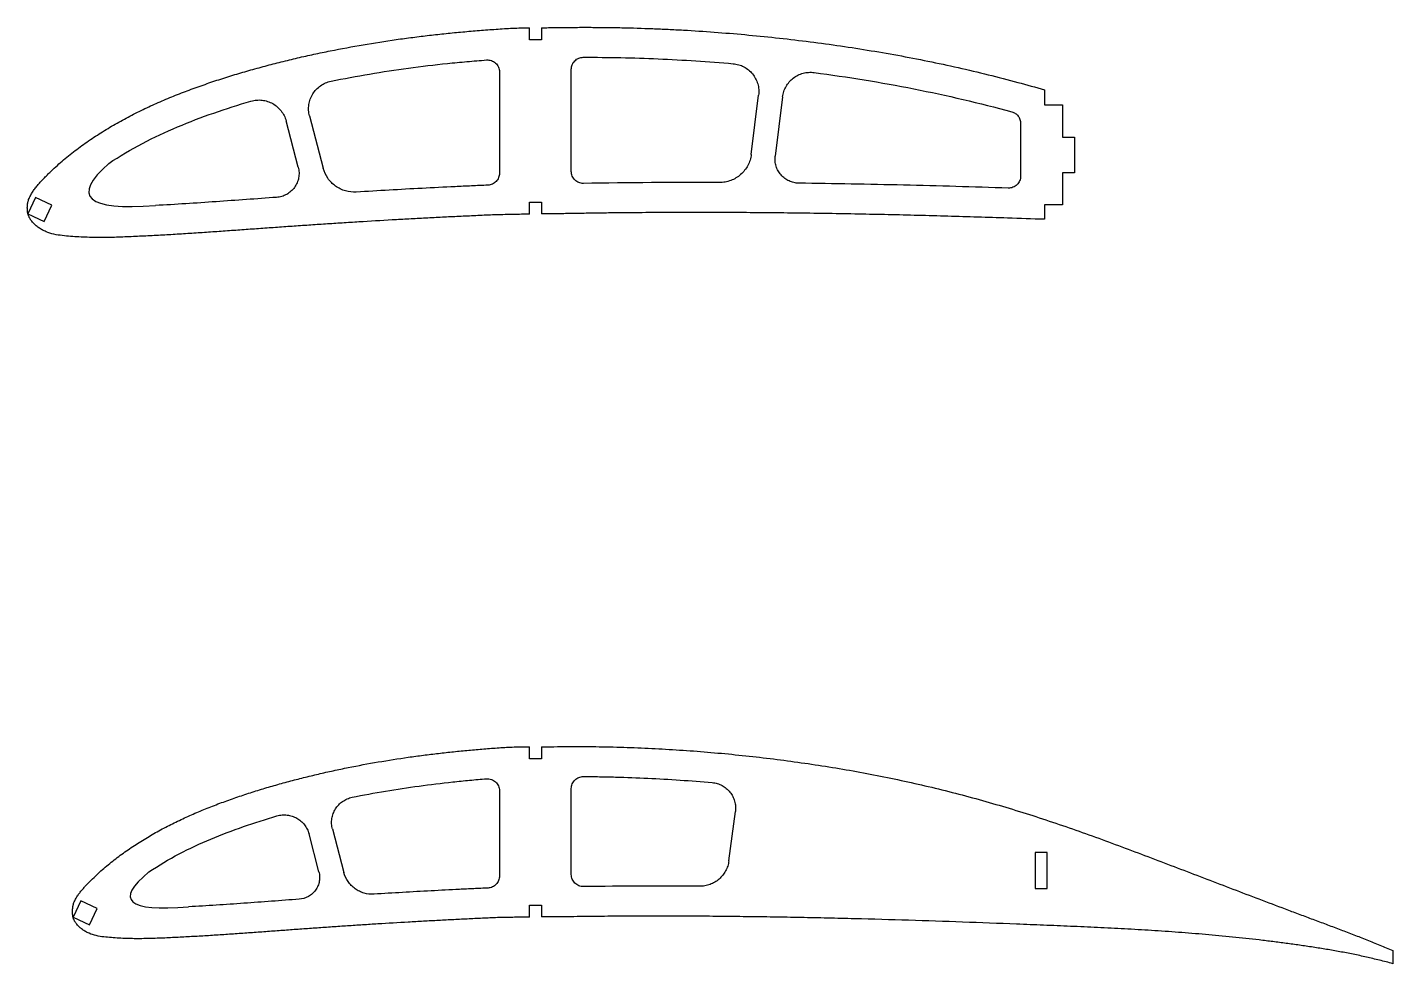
# Model space of a CAD drawing. Header units: millimetres. Extents: x -11497 to 404, y -3854 to 414.
# Drawn here: x -8276.5 to -8048.6, y -2270.1 to -2113.9 of the extents above; entities that cross this region are included whole.
import ezdxf

# ---------------------------------------------------------------- set-up
doc = ezdxf.new("R2010")
doc.units = ezdxf.units.MM

msp = doc.modelspace()

# ---------------------------------------------------------------- linework, layer by layer
for p, q in [((-8192.6703, -2115.9223), (-8192.6703, -2113.9394)), ((-8190.6703, -2113.9223), (-8190.6703, -2115.9223)), ((-8190.6703, -2115.9223), (-8192.6703, -2115.9223)), ((-8106.6697, -2124.281), (-8106.6697, -2126.781)), ((-8106.6697, -2126.781), (-8103.6697, -2126.781)), ((-8103.6697, -2126.781), (-8103.6697, -2132.1649)), ((-8103.6697, -2132.1649), (-8101.6697, -2132.1649)), ((-8101.6697, -2132.1649), (-8101.6697, -2138.1649)), ((-8101.6697, -2138.1649), (-8103.6697, -2138.1649)), ((-8103.6697, -2138.1649), (-8103.6697, -2143.5049)), ((-8192.6703, -2145.0411), (-8192.6703, -2143.0411)), ((-8192.6703, -2143.0411), (-8190.6703, -2143.0411)), ((-8190.6703, -2143.0411), (-8190.6703, -2145.0071)), ((-8103.6697, -2143.5049), (-8106.6697, -2143.5049)), ((-8106.6697, -2143.5049), (-8106.6697, -2145.8994)), ((-8192.6703, -2235.9215), (-8192.6703, -2233.9394)), ((-8190.6703, -2235.9215), (-8192.6703, -2235.9215)), ((-8190.6703, -2233.9215), (-8190.6703, -2235.9215)), ((-8108.2125, -2251.5467), (-8108.2125, -2257.5467)), ((-8106.2125, -2251.5467), (-8108.2125, -2251.5467)), ((-8106.2125, -2257.5467), (-8106.2125, -2251.5467)), ((-8108.2125, -2257.5467), (-8106.2125, -2257.5467)), ((-8192.6703, -2262.3529), (-8192.6703, -2260.3529)), ((-8192.6703, -2260.3529), (-8190.6703, -2260.3529)), ((-8190.6703, -2260.3529), (-8190.6703, -2262.3271))]:
    msp.add_line(p, q)
at = {"color": 7, "linetype": 'Continuous', "lineweight": 25}
for p, q in [((-8197.6703, -2121.2949), (-8197.6703, -2138.1989)), ((-8185.6703, -2137.8995), (-8185.6703, -2120.8563)), ((-8155.6268, -2135.0646), (-8154.403, -2125.1695)), ((-8150.4054, -2125.4712), (-8151.6288, -2135.3549)), ((-8229.3746, -2128.6414), (-8227.0765, -2137.3737)), ((-8231.2573, -2137.2038), (-8233.2909, -2129.4766)), ((-8110.6697, -2129.8742), (-8110.6697, -2138.6925)), ((-8262.8797, -2136.5588), (-8262.8795, -2136.559)), ((-8275.1127, -2142.2508), (-8276.3805, -2144.9697)), ((-8272.3938, -2143.5186), (-8275.1127, -2142.2508)), ((-8273.6616, -2146.2376), (-8272.3938, -2143.5186)), ((-8276.3805, -2144.9697), (-8273.6616, -2146.2376)), ((-8197.6703, -2241.2549), (-8197.6703, -2255.496)), ((-8185.6703, -2255.2561), (-8185.6703, -2240.8846)), ((-8159.3715, -2252.9594), (-8158.2829, -2244.7178)), ((-8227.8046, -2254.7736), (-8229.4597, -2248.4749)), ((-8225.5443, -2247.6361), (-8223.6388, -2254.888)), ((-8256.1851, -2254.7964), (-8256.1848, -2254.7967)), ((-8267.567, -2259.6513), (-8268.8349, -2262.3702)), ((-8264.8481, -2260.9192), (-8267.567, -2259.6513)), ((-8266.116, -2263.6381), (-8264.8481, -2260.9192)), ((-8249.5691, -2260.6285), (-8249.5707, -2260.6286)), ((-8268.8349, -2262.3702), (-8266.116, -2263.6381)), ((-8048.5569, -2267.9154), (-8048.5533, -2270.1208))]:
    msp.add_line(p, q, dxfattribs=at)
for points, knots in [([(-8192.6703, -2145.0411), (-8193.5622, -2145.0589), (-8194.9191, -2145.0797), (-8196.7409, -2145.1135), (-8198.1359, -2145.1479), (-8199.5305, -2145.1983), (-8200.9245, -2145.2641), (-8202.3187, -2145.3287), (-8204.1778, -2145.4108), (-8206.5014, -2145.5251), (-8209.2898, -2145.6665), (-8212.0781, -2145.8133), (-8215.7957, -2146.0197), (-8219.5132, -2146.2377), (-8223.2302, -2146.4697), (-8226.018, -2146.6486), (-8228.8056, -2146.8331), (-8231.593, -2147.0226), (-8234.3804, -2147.2168), (-8237.1676, -2147.415), (-8239.9548, -2147.6155), (-8242.7422, -2147.8163), (-8245.53, -2148.0141), (-8248.3185, -2148.2036), (-8251.108, -2148.3805), (-8253.4335, -2148.5129), (-8255.2944, -2148.6125), (-8256.6902, -2148.6843), (-8258.0862, -2148.7535), (-8259.4824, -2148.818), (-8260.879, -2148.8736), (-8262.2762, -2148.9173), (-8263.6738, -2148.9378), (-8265.0717, -2148.9378), (-8266.4692, -2148.9056), (-8267.866, -2148.8489), (-8269.2605, -2148.7502), (-8270.6527, -2148.6234), (-8272.0376, -2148.4246), (-8273.1581, -2148.0875), (-8273.9944, -2147.674), (-8274.4896, -2147.3665), (-8274.8606, -2147.0847), (-8275.2194, -2146.7877), (-8275.5485, -2146.457), (-8275.8041, -2146.1396), (-8275.9399, -2145.9509), (-8276.0349, -2145.8046), (-8276.1215, -2145.6533), (-8276.1985, -2145.4967), (-8276.2662, -2145.336), (-8276.3316, -2145.1749), (-8276.386, -2145.0103), (-8276.4187, -2144.8399), (-8276.4435, -2144.668), (-8276.4616, -2144.4948), (-8276.4735, -2144.3209), (-8276.4831, -2144.0883), (-8276.4886, -2143.7968), (-8276.4584, -2143.5066), (-8276.4344, -2143.2756), (-8276.4042, -2143.1037), (-8276.3631, -2142.9341), (-8276.3003, -2142.7101), (-8276.2044, -2142.435), (-8276.0604, -2142.1167), (-8275.8474, -2141.7021), (-8275.5369, -2141.2089), (-8275.1236, -2140.6449), (-8274.6794, -2140.1051), (-8274.2139, -2139.5836), (-8273.7318, -2139.0775), (-8273.2422, -2138.5786), (-8272.5813, -2137.9215), (-8271.7366, -2137.1192), (-8270.6942, -2136.1875), (-8269.6192, -2135.2937), (-8268.5191, -2134.431), (-8267.0212, -2133.3216), (-8265.0969, -2132.0073), (-8262.7246, -2130.5271), (-8260.2922, -2129.148), (-8257.8082, -2127.8643), (-8255.2765, -2126.678), (-8252.7058, -2125.5792), (-8250.1064, -2124.5512), (-8247.4807, -2123.5922), (-8244.8348, -2122.6913), (-8242.17, -2121.8481), (-8239.4896, -2121.0571), (-8236.7959, -2120.3131), (-8234.0906, -2119.6131), (-8231.3745, -2118.957), (-8228.6486, -2118.3441), (-8225.002, -2117.5837), (-8220.4237, -2116.7361), (-8215.8238, -2116.0203), (-8212.134, -2115.5211), (-8209.3621, -2115.1843), (-8206.5866, -2114.8812), (-8203.8081, -2114.61), (-8201.0263, -2114.3783), (-8198.2436, -2114.1614), (-8195.4581, -2113.9885), (-8193.5991, -2113.9394), (-8192.6703, -2113.9394)], [0.263563548, 0.263563548, 0.263563548, 0.263563548, 0.271476433, 0.275601804, 0.279727176, 0.283852547, 0.287977919, 0.29210329, 0.296228661, 0.304479404, 0.312730147, 0.32098089, 0.329231633, 0.345733119, 0.353983862, 0.362234605, 0.370485348, 0.378736091, 0.386986834, 0.395237577, 0.40348832, 0.411739063, 0.419989806, 0.428240549, 0.436491292, 0.444742035, 0.448867406, 0.452992778, 0.457118149, 0.461243521, 0.465368892, 0.469494264, 0.473619635, 0.477745007, 0.481870378, 0.48599575, 0.490121121, 0.494246493, 0.498371864, 0.502497236, 0.504559922, 0.506622607, 0.50765395, 0.508685293, 0.510747979, 0.511779322, 0.512294993, 0.512810664, 0.513326336, 0.513842007, 0.514357679, 0.51487335, 0.515389022, 0.515904693, 0.516420365, 0.516936036, 0.517451707, 0.517967379, 0.518998722, 0.520030065, 0.520545736, 0.521061407, 0.521577079, 0.52209275, 0.523124093, 0.524155436, 0.525186779, 0.527249465, 0.52931215, 0.531374836, 0.533437522, 0.535500208, 0.537562893, 0.539625579, 0.543750951, 0.547876322, 0.552001694, 0.556127065, 0.560252437, 0.56850318, 0.576753923, 0.585004665, 0.593255408, 0.601506151, 0.609756894, 0.618007637, 0.62625838, 0.634509123, 0.642759866, 0.651010609, 0.659261352, 0.667512095, 0.675762838, 0.684013581, 0.692264324, 0.70876581, 0.725267296, 0.733518039, 0.741768782, 0.750019525, 0.758270268, 0.766521011, 0.774771754, 0.783022497, 0.79127324, 0.79127324, 0.79127324, 0.79127324]), ([(-8190.6703, -2113.9223), (-8190.4792, -2113.9208), (-8189.4303, -2113.9119), (-8187.5238, -2113.8925), (-8184.9507, -2113.8553), (-8182.3772, -2113.855), (-8179.804, -2113.8702), (-8176.3732, -2113.9301), (-8172.9436, -2114.0316), (-8169.5157, -2114.182), (-8166.0891, -2114.36), (-8161.8093, -2114.6411), (-8156.6798, -2115.0645), (-8151.5585, -2115.5767), (-8146.4464, -2116.1741), (-8141.3453, -2116.8592), (-8136.257, -2117.6338), (-8129.4939, -2118.7981), (-8121.0859, -2120.5059), (-8112.9314, -2122.5234), (-8108.1459, -2123.8558), (-8106.6697, -2124.281)], [0.465170968, 0.465170968, 0.465170968, 0.465170968, 0.468652192, 0.484277192, 0.499902192, 0.515527192, 0.531152192, 0.546777192, 0.578027192, 0.593652192, 0.609277192, 0.640527192, 0.671777192, 0.703027192, 0.734277192, 0.765527192, 0.796777192, 0.828027192, 0.890527192, 0.953027192, 0.981010239, 0.981010239, 0.981010239, 0.981010239]), ([(-8225.7843, -2122.8568), (-8221.4972, -2121.9747), (-8217.1885, -2121.2522), (-8210.6978, -2120.3738), (-8208.5294, -2120.1169), (-8205.2707, -2119.776), (-8204.1835, -2119.6697), (-8202.0066, -2119.4757), (-8200.9171, -2119.3868), (-8199.8271, -2119.3011)], [0, 0, 0, 0, 0.5, 0.5, 0.75, 0.75, 0.875, 0.875, 1, 1, 1, 1]), ([(-8199.8271, -2119.3011), (-8199.6888, -2119.2902), (-8199.5518, -2119.2937), (-8199.2804, -2119.3285), (-8199.1444, -2119.3604), (-8198.8849, -2119.4505), (-8198.761, -2119.5083), (-8198.5249, -2119.6496), (-8198.4134, -2119.7332), (-8198.1121, -2120.0117), (-8197.9484, -2120.2413), (-8197.7835, -2120.6176), (-8197.7409, -2120.7507), (-8197.6846, -2121.0197), (-8197.6703, -2121.1562), (-8197.6703, -2121.2949)], [0, 0, 0, 0, 0.125, 0.125, 0.25, 0.25, 0.375, 0.375, 0.5, 0.5, 0.75, 0.75, 0.875, 0.875, 1, 1, 1, 1]), ([(-8185.6703, -2120.8563), (-8185.6703, -2120.7243), (-8185.6574, -2120.5946), (-8185.6067, -2120.3393), (-8185.5684, -2120.2124), (-8185.4682, -2119.9705), (-8185.407, -2119.8557), (-8185.2622, -2119.6385), (-8185.1779, -2119.5356), (-8184.9018, -2119.259), (-8184.6792, -2119.1099), (-8184.1988, -2118.9099), (-8183.9366, -2118.8566), (-8183.6727, -2118.8563)], [0, 0, 0, 0, 0.125, 0.125, 0.25, 0.25, 0.375, 0.375, 0.5, 0.5, 0.75, 0.75, 1, 1, 1, 1]), ([(-8183.6727, -2118.8563), (-8181.5844, -2118.8538), (-8179.4968, -2118.8715), (-8175.3238, -2118.9603), (-8173.2381, -2119.0259), (-8166.9838, -2119.2961), (-8162.8177, -2119.5658), (-8158.6551, -2119.9239)], [0, 0, 0, 0, 0.25, 0.25, 0.5, 0.5, 1, 1, 1, 1]), ([(-8158.655, -2119.9239), (-8158.3393, -2119.9511), (-8158.0316, -2120.0095), (-8157.4319, -2120.1861), (-8157.1367, -2120.3063), (-8156.5817, -2120.6006), (-8156.3217, -2120.7739), (-8155.8367, -2121.1725), (-8155.6118, -2121.3989), (-8155.2178, -2121.8845), (-8155.0457, -2122.1458), (-8154.7528, -2122.707), (-8154.6365, -2122.9988), (-8154.4637, -2123.5995), (-8154.4068, -2123.9123), (-8154.3573, -2124.5406), (-8154.3641, -2124.8549), (-8154.403, -2125.1695)], [0, 0, 0, 0, 0.125, 0.125, 0.25, 0.25, 0.375, 0.375, 0.5, 0.5, 0.625, 0.625, 0.75, 0.75, 0.875, 0.875, 1, 1, 1, 1]), ([(-8150.4054, -2125.4711), (-8150.3671, -2125.1621), (-8150.299, -2124.8621), (-8150.1056, -2124.2793), (-8149.9784, -2123.9936), (-8149.6724, -2123.457), (-8149.4948, -2123.2067), (-8149.0908, -2122.7415), (-8148.8627, -2122.5262), (-8148.3763, -2122.1503), (-8148.116, -2121.987), (-8147.5606, -2121.7111), (-8147.2702, -2121.6014), (-8146.6776, -2121.4413), (-8146.3712, -2121.3899), (-8145.7519, -2121.3488), (-8145.4428, -2121.3588), (-8145.1342, -2121.3996)], [0, 0, 0, 0, 0.125, 0.125, 0.25, 0.25, 0.375, 0.375, 0.5, 0.5, 0.625, 0.625, 0.75, 0.75, 0.875, 0.875, 1, 1, 1, 1]), ([(-8145.1341, -2121.3996), (-8139.5395, -2122.14), (-8133.989, -2123.0392), (-8122.9916, -2125.2121), (-8117.5452, -2126.4869), (-8112.1491, -2127.9435)], [0, 0, 0, 0, 0.5, 0.5, 1, 1, 1, 1]), ([(-8229.3746, -2128.6413), (-8229.4561, -2128.3315), (-8229.5048, -2128.0188), (-8229.5391, -2127.3878), (-8229.5239, -2127.0658), (-8229.4295, -2126.4381), (-8229.3512, -2126.1321), (-8229.1324, -2125.5361), (-8228.9911, -2125.2465), (-8228.658, -2124.7095), (-8228.4648, -2124.4583), (-8228.0245, -2123.9934), (-8227.7846, -2123.7871), (-8227.2664, -2123.4251), (-8226.9851, -2123.2682), (-8226.4009, -2123.0169), (-8226.0981, -2122.9214), (-8225.7843, -2122.8568)], [0, 0, 0, 0, 0.125, 0.125, 0.25, 0.25, 0.375, 0.375, 0.5, 0.5, 0.625, 0.625, 0.75, 0.75, 0.875, 0.875, 1, 1, 1, 1]), ([(-8262.8795, -2136.559), (-8261.0575, -2135.3415), (-8259.1865, -2134.2347), (-8255.3594, -2132.214), (-8253.4011, -2131.3047), (-8249.4191, -2129.6337), (-8247.3974, -2128.8677), (-8243.3067, -2127.4428), (-8241.2372, -2126.7848), (-8239.1477, -2126.1719)], [0, 0, 0, 0, 0.25, 0.25, 0.5, 0.5, 0.75, 0.75, 1, 1, 1, 1]), ([(-8239.1479, -2126.1719), (-8238.8454, -2126.0832), (-8238.5392, -2126.0261), (-8237.9198, -2125.9727), (-8237.6029, -2125.977), (-8236.9819, -2126.0481), (-8236.6782, -2126.114), (-8236.0844, -2126.3061), (-8235.7937, -2126.4337), (-8235.2517, -2126.7391), (-8234.997, -2126.9178), (-8234.5211, -2127.329), (-8234.306, -2127.5567), (-8233.9257, -2128.0483), (-8233.7583, -2128.3159), (-8233.4808, -2128.8787), (-8233.3712, -2129.1717), (-8233.2909, -2129.4765)], [0, 0, 0, 0, 0.125, 0.125, 0.25, 0.25, 0.375, 0.375, 0.5, 0.5, 0.625, 0.625, 0.75, 0.75, 0.875, 0.875, 1, 1, 1, 1]), ([(-8112.1491, -2127.9435), (-8111.9368, -2128.0008), (-8111.7395, -2128.0906), (-8111.3748, -2128.3347), (-8111.2161, -2128.4835), (-8110.9494, -2128.8312), (-8110.8465, -2129.0237), (-8110.7057, -2129.4379), (-8110.6697, -2129.6543), (-8110.6697, -2129.8742)], [0, 0, 0, 0, 0.25, 0.25, 0.5, 0.5, 0.75, 0.75, 1, 1, 1, 1]), ([(-8155.6268, -2135.0647), (-8155.6669, -2135.3889), (-8155.7358, -2135.7045), (-8155.9288, -2136.3191), (-8156.054, -2136.62), (-8156.3579, -2137.1955), (-8156.5339, -2137.4658), (-8156.9326, -2137.9723), (-8157.1579, -2138.2106), (-8157.6446, -2138.6394), (-8157.9046, -2138.8296), (-8158.4577, -2139.1622), (-8158.7539, -2139.3055), (-8159.3594, -2139.5331), (-8159.6698, -2139.6188), (-8160.3061, -2139.734), (-8160.6333, -2139.7631), (-8160.96, -2139.762)], [0, 0, 0, 0, 0.125, 0.125, 0.25, 0.25, 0.375, 0.375, 0.5, 0.5, 0.625, 0.625, 0.75, 0.75, 0.875, 0.875, 1, 1, 1, 1]), ([(-8147.6868, -2139.8694), (-8147.9713, -2139.8658), (-8148.2502, -2139.8324), (-8148.7976, -2139.7086), (-8149.069, -2139.6164), (-8149.5799, -2139.3802), (-8149.8208, -2139.2366), (-8150.2732, -2138.898), (-8150.482, -2138.7041), (-8150.851, -2138.2818), (-8151.0148, -2138.0492), (-8151.2897, -2137.555), (-8151.3995, -2137.2969), (-8151.5647, -2136.7592), (-8151.6195, -2136.4777), (-8151.6684, -2135.9182), (-8151.6637, -2135.6372), (-8151.6288, -2135.3549)], [0, 0, 0, 0, 0.125, 0.125, 0.25, 0.25, 0.375, 0.375, 0.5, 0.5, 0.625, 0.625, 0.75, 0.75, 0.875, 0.875, 1, 1, 1, 1]), ([(-8231.2573, -2137.2038), (-8231.1816, -2137.4913), (-8231.1389, -2137.7817), (-8231.1168, -2138.3682), (-8231.1385, -2138.6673), (-8231.2452, -2139.2449), (-8231.3294, -2139.5259), (-8231.5615, -2140.0717), (-8231.7063, -2140.3288), (-8232.0478, -2140.8056), (-8232.248, -2141.0287), (-8232.6865, -2141.4205), (-8232.925, -2141.591), (-8233.4413, -2141.8799), (-8233.7146, -2141.9953), (-8234.2762, -2142.1633), (-8234.569, -2142.2172), (-8234.8655, -2142.2381)], [0, 0, 0, 0, 0.125, 0.125, 0.25, 0.25, 0.375, 0.375, 0.5, 0.5, 0.625, 0.625, 0.75, 0.75, 0.875, 0.875, 1, 1, 1, 1]), ([(-8221.5666, -2141.3554), (-8222.1852, -2141.3936), (-8222.7939, -2141.3262), (-8223.686, -2141.0677), (-8223.9718, -2140.9571), (-8224.521, -2140.6892), (-8224.7854, -2140.531), (-8225.2867, -2140.1686), (-8225.5183, -2139.9682), (-8225.945, -2139.5307), (-8226.1411, -2139.292), (-8226.6648, -2138.5276), (-8226.9187, -2137.9732), (-8227.0765, -2137.3738)], [0, 0, 0, 0, 0.25, 0.25, 0.375, 0.375, 0.5, 0.5, 0.625, 0.625, 0.75, 0.75, 1, 1, 1, 1]), ([(-8183.6381, -2139.8997), (-8183.7715, -2139.9018), (-8183.9028, -2139.8907), (-8184.1617, -2139.8431), (-8184.2905, -2139.8059), (-8184.5362, -2139.7076), (-8184.6529, -2139.6469), (-8184.8741, -2139.5025), (-8184.9788, -2139.4182), (-8185.2604, -2139.1411), (-8185.4125, -2138.9166), (-8185.6162, -2138.4315), (-8185.6703, -2138.1663), (-8185.6703, -2137.8995)], [0, 0, 0, 0, 0.125, 0.125, 0.25, 0.25, 0.375, 0.375, 0.5, 0.5, 0.75, 0.75, 1, 1, 1, 1]), ([(-8199.5893, -2140.1978), (-8200.5056, -2140.2349), (-8201.4215, -2140.2809), (-8203.2536, -2140.3644), (-8204.1697, -2140.4048), (-8206.9175, -2140.537), (-8208.7491, -2140.6305), (-8214.2434, -2140.9187), (-8217.9054, -2141.1289), (-8221.5665, -2141.3554)], [0, 0, 0, 0, 0.125, 0.125, 0.25, 0.25, 0.5, 0.5, 1, 1, 1, 1]), ([(-8197.6703, -2138.1989), (-8197.6703, -2138.3276), (-8197.6826, -2138.4541), (-8197.7308, -2138.7033), (-8197.7672, -2138.827), (-8197.8625, -2139.0642), (-8197.9209, -2139.1768), (-8198.0588, -2139.3904), (-8198.1391, -2139.4922), (-8198.3153, -2139.6758), (-8198.4114, -2139.7586), (-8198.6198, -2139.906), (-8198.732, -2139.9702), (-8199.0791, -2140.1268), (-8199.3322, -2140.1874), (-8199.5893, -2140.1978)], [0, 0, 0, 0, 0.125, 0.125, 0.25, 0.25, 0.375, 0.375, 0.5, 0.5, 0.625, 0.625, 0.75, 0.75, 1, 1, 1, 1]), ([(-8112.7352, -2140.6903), (-8118.5585, -2140.4994), (-8124.3826, -2140.3291), (-8136.0331, -2140.052), (-8141.8593, -2139.9432), (-8147.6868, -2139.8694)], [0, 0, 0, 0, 0.5, 0.5, 1, 1, 1, 1]), ([(-8110.6697, -2138.6925), (-8110.6697, -2138.8273), (-8110.6832, -2138.9598), (-8110.736, -2139.2203), (-8110.7761, -2139.3498), (-8110.8805, -2139.5958), (-8110.9443, -2139.7124), (-8111.0952, -2139.9326), (-8111.1829, -2140.0362), (-8111.4696, -2140.3137), (-8111.7004, -2140.4612), (-8112.0724, -2140.6048), (-8112.2027, -2140.6408), (-8112.467, -2140.6856), (-8112.6005, -2140.6947), (-8112.7352, -2140.6903)], [0, 0, 0, 0, 0.125, 0.125, 0.25, 0.25, 0.375, 0.375, 0.5, 0.5, 0.75, 0.75, 0.875, 0.875, 1, 1, 1, 1]), ([(-8234.8656, -2142.2381), (-8238.2372, -2142.4757), (-8241.608, -2142.7238), (-8246.6655, -2143.0794), (-8248.3515, -2143.1943), (-8251.7248, -2143.4073), (-8253.4121, -2143.5038), (-8255.0998, -2143.5935)], [0, 0, 0, 0, 0.5, 0.5, 0.75, 0.75, 1, 1, 1, 1]), ([(-8106.6697, -2145.8994), (-8108.7337, -2145.8275), (-8114.1147, -2145.6447), (-8122.8134, -2145.3762), (-8131.1083, -2145.1657), (-8137.7455, -2145.0281), (-8142.7241, -2144.9402), (-8147.7034, -2144.8675), (-8152.6835, -2144.8138), (-8157.6645, -2144.7751), (-8162.6463, -2144.7555), (-8167.629, -2144.7544), (-8172.6125, -2144.7762), (-8176.7663, -2144.8107), (-8180.0897, -2144.849), (-8182.5825, -2144.884), (-8184.66, -2144.918), (-8186.3221, -2144.9486), (-8187.9843, -2144.9716), (-8189.4336, -2144.9899), (-8190.4676, -2145.0042), (-8190.6703, -2145.0071)], [0.008893259, 0.008893259, 0.008893259, 0.008893259, 0.027249465, 0.056746493, 0.086243521, 0.100992035, 0.115740549, 0.130489063, 0.145237577, 0.159986091, 0.174734605, 0.189483119, 0.204231633, 0.218980147, 0.226354404, 0.233728661, 0.241102919, 0.244790047, 0.248477176, 0.255851433, 0.25764953, 0.25764953, 0.25764953, 0.25764953]), ([(-8192.6703, -2262.3529), (-8193.4913, -2262.3677), (-8194.7351, -2262.3786), (-8196.4019, -2262.3991), (-8197.6703, -2262.4245), (-8198.9384, -2262.469), (-8200.2059, -2262.532), (-8201.4737, -2262.5928), (-8203.1646, -2262.6684), (-8205.278, -2262.7757), (-8207.8147, -2262.9076), (-8210.3519, -2263.0439), (-8213.735, -2263.2362), (-8217.1189, -2263.4389), (-8220.5031, -2263.6546), (-8223.0416, -2263.8207), (-8225.5802, -2263.9922), (-8228.119, -2264.1679), (-8230.658, -2264.3482), (-8233.1972, -2264.5325), (-8235.7367, -2264.7184), (-8238.2766, -2264.9047), (-8240.817, -2265.0884), (-8243.3584, -2265.2647), (-8245.9008, -2265.4293), (-8248.0206, -2265.5525), (-8249.7169, -2265.6454), (-8250.9893, -2265.7127), (-8252.2619, -2265.7776), (-8253.5348, -2265.8378), (-8254.8081, -2265.8899), (-8256.0819, -2265.9315), (-8257.3562, -2265.9503), (-8258.6308, -2265.9513), (-8259.905, -2265.9217), (-8261.1788, -2265.8709), (-8262.4502, -2265.7797), (-8263.7198, -2265.6651), (-8264.9818, -2265.4767), (-8266.0004, -2265.1568), (-8266.7567, -2264.7668), (-8267.2048, -2264.4807), (-8267.5384, -2264.2172), (-8267.8615, -2263.9414), (-8268.1555, -2263.6335), (-8268.3819, -2263.3385), (-8268.5006, -2263.1626), (-8268.5831, -2263.0264), (-8268.6578, -2262.8858), (-8268.724, -2262.741), (-8268.7815, -2262.5925), (-8268.8342, -2262.4426), (-8268.8748, -2262.2891), (-8268.8954, -2262.1316), (-8268.9102, -2261.9735), (-8268.9205, -2261.8148), (-8268.9262, -2261.6558), (-8268.9308, -2261.4435), (-8268.9368, -2261.1777), (-8268.9111, -2260.913), (-8268.8969, -2260.7014), (-8268.8738, -2260.5437), (-8268.8398, -2260.3881), (-8268.7876, -2260.1824), (-8268.7057, -2259.9294), (-8268.5785, -2259.6372), (-8268.3901, -2259.2561), (-8268.1113, -2258.8034), (-8267.7386, -2258.286), (-8267.3367, -2257.7912), (-8266.9144, -2257.3135), (-8266.4759, -2256.851), (-8266.0309, -2256.3946), (-8265.4294, -2255.7943), (-8264.6608, -2255.0608), (-8263.7124, -2254.2087), (-8262.7336, -2253.3919), (-8261.7321, -2252.6031), (-8260.3682, -2251.5888), (-8258.6151, -2250.388), (-8256.4543, -2249.0344), (-8254.2377, -2247.7749), (-8251.9746, -2246.6014), (-8249.6674, -2245.5179), (-8247.3246, -2244.5141), (-8244.9562, -2243.5741), (-8242.5632, -2242.6988), (-8240.1525, -2241.8751), (-8237.7244, -2241.1051), (-8235.2824, -2240.3823), (-8232.8284, -2239.7026), (-8230.364, -2239.0631), (-8227.8902, -2238.4635), (-8225.4075, -2237.9036), (-8222.0868, -2237.2088), (-8217.9182, -2236.4347), (-8213.7312, -2235.7804), (-8210.3734, -2235.3241), (-8207.8512, -2235.0166), (-8205.3262, -2234.7389), (-8202.7988, -2234.4916), (-8200.2691, -2234.2781), (-8197.739, -2234.0788), (-8195.2057, -2233.9353), (-8193.5147, -2233.9188), (-8192.6703, -2233.9394)], [0.472189477, 0.472189477, 0.472189477, 0.472189477, 0.480203193, 0.484328564, 0.488453936, 0.492579307, 0.496704679, 0.50083005, 0.504955422, 0.513206165, 0.521456908, 0.529707651, 0.537958394, 0.55445988, 0.562710623, 0.570961366, 0.579212108, 0.587462851, 0.595713594, 0.603964337, 0.61221508, 0.620465823, 0.628716566, 0.636967309, 0.645218052, 0.653468795, 0.657594167, 0.661719538, 0.66584491, 0.669970281, 0.674095653, 0.678221024, 0.682346396, 0.686471767, 0.690597139, 0.69472251, 0.698847882, 0.702973253, 0.707098625, 0.711223996, 0.713286682, 0.715349368, 0.71638071, 0.717412053, 0.719474739, 0.720506082, 0.721021753, 0.721537425, 0.722053096, 0.722568768, 0.723084439, 0.72360011, 0.724115782, 0.724631453, 0.725147125, 0.725662796, 0.726178468, 0.726694139, 0.727725482, 0.728756825, 0.729272496, 0.729788168, 0.730303839, 0.730819511, 0.731850853, 0.732882196, 0.733913539, 0.735976225, 0.738038911, 0.740101596, 0.742164282, 0.744226968, 0.746289654, 0.748352339, 0.752477711, 0.756603082, 0.760728454, 0.764853825, 0.768979197, 0.77722994, 0.785480683, 0.793731426, 0.801982169, 0.810232912, 0.818483655, 0.826734398, 0.834985141, 0.843235884, 0.851486627, 0.859737369, 0.867988112, 0.876238855, 0.884489598, 0.892740341, 0.900991084, 0.91749257, 0.933994056, 0.942244799, 0.950495542, 0.958746285, 0.966997028, 0.975247771, 0.983498514, 0.991749257, 1, 1, 1, 1]), ([(-8190.6703, -2233.9215), (-8190.559, -2233.9208), (-8189.6698, -2233.9151), (-8188.0026, -2233.9043), (-8185.6688, -2233.876), (-8183.3347, -2233.8845), (-8181.0009, -2233.9048), (-8177.8896, -2233.9703), (-8174.7793, -2234.0715), (-8171.6708, -2234.2185), (-8168.5635, -2234.3897), (-8164.6827, -2234.6571), (-8160.0317, -2235.0557), (-8155.3883, -2235.5348), (-8150.7536, -2236.0916), (-8146.129, -2236.7272), (-8141.5163, -2237.4437), (-8135.3857, -2238.519), (-8127.7647, -2240.0912), (-8118.7071, -2242.3614), (-8111.241, -2244.5538), (-8105.3238, -2246.4839), (-8099.4408, -2248.5162), (-8093.6013, -2250.6702), (-8087.7812, -2252.8753), (-8083.4209, -2254.5417), (-8079.0607, -2256.2083), (-8074.6998, -2257.8729), (-8070.3368, -2259.5323), (-8066.6977, -2260.9065), (-8063.7843, -2262.0001), (-8061.5981, -2262.8172), (-8059.4112, -2263.6326), (-8057.2264, -2264.4533), (-8055.0467, -2265.2877), (-8052.8733, -2266.1386), (-8050.7086, -2267.0112), (-8049.272, -2267.609), (-8048.5569, -2267.9154)], [0.013389741, 0.013389741, 0.013389741, 0.013389741, 0.015625, 0.03125, 0.046875, 0.0625, 0.078125, 0.09375, 0.125, 0.140625, 0.15625, 0.1875, 0.21875, 0.25, 0.28125, 0.3125, 0.34375, 0.375, 0.4375, 0.5, 0.5625, 0.59375, 0.625, 0.6875, 0.71875, 0.75, 0.78125, 0.8125, 0.84375, 0.875, 0.890625, 0.90625, 0.921875, 0.9375, 0.953125, 0.96875, 0.984375, 1, 1, 1, 1]), ([(-8222.2582, -2242.3571), (-8218.5529, -2241.6031), (-8214.8299, -2240.9798), (-8209.2225, -2240.2138), (-8207.3493, -2239.9883), (-8204.5346, -2239.6867), (-8203.5955, -2239.5924), (-8201.7154, -2239.4179), (-8200.7743, -2239.3382), (-8199.8328, -2239.2615)], [0, 0, 0, 0, 0.5, 0.5, 0.75, 0.75, 0.875, 0.875, 1, 1, 1, 1]), ([(-8199.8328, -2239.2615), (-8199.6943, -2239.2502), (-8199.5571, -2239.2534), (-8199.2851, -2239.2875), (-8199.1488, -2239.3192), (-8198.8886, -2239.4088), (-8198.7644, -2239.4665), (-8198.5276, -2239.6077), (-8198.4158, -2239.6912), (-8198.1136, -2239.9697), (-8197.9494, -2240.1996), (-8197.7839, -2240.5765), (-8197.7411, -2240.7099), (-8197.6846, -2240.9791), (-8197.6703, -2241.1159), (-8197.6703, -2241.2549)], [0, 0, 0, 0, 0.125, 0.125, 0.25, 0.25, 0.375, 0.375, 0.5, 0.5, 0.75, 0.75, 0.875, 0.875, 1, 1, 1, 1]), ([(-8185.6703, -2240.8846), (-8185.6703, -2240.7521), (-8185.6573, -2240.6218), (-8185.6062, -2240.3655), (-8185.5675, -2240.2381), (-8185.4666, -2239.9953), (-8185.4048, -2239.8802), (-8185.2588, -2239.6624), (-8185.1739, -2239.5594), (-8184.8957, -2239.2825), (-8184.6715, -2239.1336), (-8184.1881, -2238.9352), (-8183.9244, -2238.8832), (-8183.6594, -2238.8846)], [0, 0, 0, 0, 0.125, 0.125, 0.25, 0.25, 0.375, 0.375, 0.5, 0.5, 0.75, 0.75, 1, 1, 1, 1]), ([(-8183.6594, -2238.8846), (-8182.7616, -2238.8895), (-8181.8639, -2238.8968), (-8180.0691, -2238.9246), (-8179.172, -2238.9447), (-8176.481, -2239.0164), (-8174.6877, -2239.0815), (-8169.3105, -2239.338), (-8165.7286, -2239.5811), (-8162.1499, -2239.8967)], [0, 0, 0, 0, 0.125, 0.125, 0.25, 0.25, 0.5, 0.5, 1, 1, 1, 1]), ([(-8162.1495, -2239.8967), (-8161.8603, -2239.9222), (-8161.5787, -2239.9764), (-8161.0298, -2240.1397), (-8160.7597, -2240.2507), (-8160.2523, -2240.5222), (-8160.0148, -2240.6818), (-8159.572, -2241.0489), (-8159.3671, -2241.2573), (-8159.0085, -2241.7039), (-8158.8521, -2241.9442), (-8158.5868, -2242.4602), (-8158.4821, -2242.7278), (-8158.3275, -2243.2792), (-8158.2774, -2243.5663), (-8158.2364, -2244.1418), (-8158.2449, -2244.4296), (-8158.2829, -2244.7175)], [0, 0, 0, 0, 0.125, 0.125, 0.25, 0.25, 0.375, 0.375, 0.5, 0.5, 0.625, 0.625, 0.75, 0.75, 0.875, 0.875, 1, 1, 1, 1]), ([(-8225.5444, -2247.6358), (-8225.6188, -2247.3527), (-8225.6631, -2247.067), (-8225.6941, -2246.4905), (-8225.68, -2246.1964), (-8225.5933, -2245.6231), (-8225.5215, -2245.3436), (-8225.321, -2244.7993), (-8225.1916, -2244.5349), (-8224.8866, -2244.0448), (-8224.7097, -2243.8155), (-8224.3069, -2243.3915), (-8224.0874, -2243.2035), (-8223.6135, -2242.8736), (-8223.3561, -2242.7307), (-8222.8221, -2242.5022), (-8222.5453, -2242.4156), (-8222.2586, -2242.3572)], [0, 0, 0, 0, 0.125, 0.125, 0.25, 0.25, 0.375, 0.375, 0.5, 0.5, 0.625, 0.625, 0.75, 0.75, 0.875, 0.875, 1, 1, 1, 1]), ([(-8256.1848, -2254.7967), (-8254.5426, -2253.7042), (-8252.8566, -2252.7107), (-8249.4081, -2250.8959), (-8247.6433, -2250.0799), (-8244.0565, -2248.5771), (-8242.2356, -2247.8879), (-8238.5516, -2246.6042), (-8236.6879, -2246.0112), (-8234.8065, -2245.4582)], [0, 0, 0, 0, 0.25, 0.25, 0.5, 0.5, 0.75, 0.75, 1, 1, 1, 1]), ([(-8234.8062, -2245.4582), (-8234.5301, -2245.377), (-8234.2506, -2245.3248), (-8233.6851, -2245.2758), (-8233.3958, -2245.2796), (-8232.8289, -2245.3444), (-8232.5516, -2245.4045), (-8232.0095, -2245.5799), (-8231.744, -2245.6963), (-8231.2493, -2245.9752), (-8231.0167, -2246.1383), (-8230.5822, -2246.5138), (-8230.3859, -2246.7216), (-8230.0388, -2247.1706), (-8229.886, -2247.415), (-8229.6329, -2247.9287), (-8229.5329, -2248.1963), (-8229.4597, -2248.4746)], [0, 0, 0, 0, 0.125, 0.125, 0.25, 0.25, 0.375, 0.375, 0.5, 0.5, 0.625, 0.625, 0.75, 0.75, 0.875, 0.875, 1, 1, 1, 1]), ([(-8159.3716, -2252.9597), (-8159.4105, -2253.2542), (-8159.4754, -2253.5406), (-8159.6551, -2254.098), (-8159.7708, -2254.3707), (-8160.0508, -2254.8921), (-8160.2125, -2255.1368), (-8160.5778, -2255.595), (-8160.7838, -2255.8103), (-8161.2286, -2256.1978), (-8161.466, -2256.3694), (-8161.9703, -2256.6693), (-8162.24, -2256.7983), (-8162.7916, -2257.003), (-8163.0742, -2257.0797), (-8163.6529, -2257.1823), (-8163.9503, -2257.2078), (-8164.2474, -2257.2059)], [0, 0, 0, 0, 0.125, 0.125, 0.25, 0.25, 0.375, 0.375, 0.5, 0.5, 0.625, 0.625, 0.75, 0.75, 0.875, 0.875, 1, 1, 1, 1]), ([(-8227.8045, -2254.7739), (-8227.7356, -2255.036), (-8227.6967, -2255.3007), (-8227.6767, -2255.8353), (-8227.6965, -2256.108), (-8227.7937, -2256.6345), (-8227.8704, -2256.8906), (-8228.0817, -2257.3881), (-8228.2136, -2257.6227), (-8228.5247, -2258.0575), (-8228.7069, -2258.2609), (-8229.1064, -2258.6185), (-8229.3236, -2258.774), (-8230.0291, -2259.1698), (-8230.5512, -2259.3271), (-8231.0918, -2259.3659)], [0, 0, 0, 0, 0.125, 0.125, 0.25, 0.25, 0.375, 0.375, 0.5, 0.5, 0.625, 0.625, 0.75, 0.75, 1, 1, 1, 1]), ([(-8218.6057, -2258.523), (-8219.1708, -2258.5585), (-8219.7269, -2258.4974), (-8220.5418, -2258.2617), (-8220.8029, -2258.1609), (-8221.3047, -2257.9163), (-8221.5463, -2257.772), (-8222.0042, -2257.441), (-8222.2158, -2257.2581), (-8222.6056, -2256.8585), (-8222.7848, -2256.6404), (-8223.263, -2255.9422), (-8223.4948, -2255.4359), (-8223.6387, -2254.8883)], [0, 0, 0, 0, 0.25, 0.25, 0.375, 0.375, 0.5, 0.5, 0.625, 0.625, 0.75, 0.75, 1, 1, 1, 1]), ([(-8197.6703, -2255.496), (-8197.6703, -2255.6241), (-8197.6825, -2255.7502), (-8197.7303, -2255.9985), (-8197.7664, -2256.1217), (-8197.8611, -2256.3582), (-8197.9191, -2256.4705), (-8198.056, -2256.6836), (-8198.1358, -2256.7852), (-8198.3108, -2256.9687), (-8198.4063, -2257.0515), (-8198.6133, -2257.199), (-8198.7249, -2257.2634), (-8199.07, -2257.4209), (-8199.3219, -2257.4825), (-8199.5779, -2257.4943)], [0, 0, 0, 0, 0.125, 0.125, 0.25, 0.25, 0.375, 0.375, 0.5, 0.5, 0.625, 0.625, 0.75, 0.75, 1, 1, 1, 1]), ([(-8183.6455, -2257.2564), (-8183.7786, -2257.2581), (-8183.9096, -2257.2465), (-8184.1677, -2257.1981), (-8184.2961, -2257.1607), (-8184.541, -2257.0619), (-8184.6573, -2257.001), (-8184.8775, -2256.8565), (-8184.9818, -2256.7721), (-8185.2623, -2256.4951), (-8185.4137, -2256.271), (-8185.6164, -2255.7868), (-8185.6703, -2255.5223), (-8185.6703, -2255.2561)], [0, 0, 0, 0, 0.125, 0.125, 0.25, 0.25, 0.375, 0.375, 0.5, 0.5, 0.75, 0.75, 1, 1, 1, 1]), ([(-8199.5779, -2257.4943), (-8200.3711, -2257.531), (-8201.164, -2257.5715), (-8202.7503, -2257.6442), (-8203.5435, -2257.6809), (-8205.9224, -2257.8), (-8207.5082, -2257.883), (-8212.2651, -2258.1383), (-8215.4356, -2258.324), (-8218.6054, -2258.523)], [0, 0, 0, 0, 0.125, 0.125, 0.25, 0.25, 0.5, 0.5, 1, 1, 1, 1]), ([(-8164.2477, -2257.2059), (-8167.4808, -2257.1857), (-8170.7138, -2257.1788), (-8177.1797, -2257.1962), (-8180.4127, -2257.2163), (-8183.6455, -2257.2564)], [0, 0, 0, 0, 0.5, 0.5, 1, 1, 1, 1]), ([(-8231.0921, -2259.366), (-8234.1709, -2259.5872), (-8237.249, -2259.8176), (-8241.8672, -2260.1488), (-8243.4068, -2260.256), (-8246.4871, -2260.4546), (-8248.0279, -2260.5445), (-8249.5691, -2260.6285)], [0, 0, 0, 0, 0.5, 0.5, 0.75, 0.75, 1, 1, 1, 1]), ([(-8048.5533, -2270.1208), (-8049.2804, -2269.9145), (-8050.7436, -2269.5354), (-8052.9488, -2269.0129), (-8055.1648, -2268.5423), (-8057.3889, -2268.1156), (-8059.6192, -2267.7272), (-8061.8539, -2267.3702), (-8064.0918, -2267.0378), (-8066.3321, -2266.7273), (-8068.5744, -2266.4365), (-8071.5664, -2266.0739), (-8075.3105, -2265.667), (-8079.8082, -2265.2479), (-8084.3089, -2264.8859), (-8088.8119, -2264.578), (-8093.3163, -2264.3146), (-8097.8214, -2264.0868), (-8102.3266, -2263.8852), (-8106.8317, -2263.7005), (-8112.8381, -2263.464), (-8120.3454, -2263.1801), (-8129.3555, -2262.874), (-8136.8666, -2262.66), (-8142.8779, -2262.5164), (-8147.3877, -2262.4224), (-8151.899, -2262.3419), (-8156.412, -2262.2793), (-8160.9269, -2262.2296), (-8165.4438, -2262.1975), (-8169.963, -2262.1817), (-8174.4845, -2262.1874), (-8178.2544, -2262.2066), (-8181.2717, -2262.2315), (-8183.5354, -2262.2552), (-8185.4223, -2262.282), (-8186.9322, -2262.3038), (-8188.4425, -2262.3144), (-8189.6885, -2262.3197), (-8190.5572, -2262.3262), (-8190.6703, -2262.3271)], [0, 0, 0, 0, 0.007374257, 0.014748514, 0.022122771, 0.029497028, 0.036871285, 0.044245542, 0.051619799, 0.058994056, 0.066368313, 0.07374257, 0.088491084, 0.103239598, 0.117988112, 0.132736627, 0.147485141, 0.162233655, 0.176982169, 0.191730683, 0.206479197, 0.235976225, 0.265473253, 0.294970281, 0.309718795, 0.324467309, 0.339215823, 0.353964337, 0.368712851, 0.383461366, 0.39820988, 0.412958394, 0.427706908, 0.435081165, 0.442455422, 0.449829679, 0.453516807, 0.457203936, 0.464578193, 0.465682636, 0.465682636, 0.465682636, 0.465682636])]:
    msp.add_open_spline(points, degree=3, knots=knots, dxfattribs=at)
for points in [[(-8262.8797, -2136.5588), (-8269.1648, -2142.1311), (-8266.5726, -2144.4761), (-8255.103, -2143.5937)], [(-8160.9601, -2139.762), (-8168.5199, -2139.7368), (-8176.0792, -2139.7777), (-8183.6381, -2139.8997)], [(-8255.0998, -2143.5935), (-8255.1009, -2143.5936), (-8255.1019, -2143.5936), (-8255.103, -2143.5937)], [(-8256.1851, -2254.7964), (-8261.9454, -2259.552), (-8259.7406, -2261.4961), (-8249.5707, -2260.6286)]]:
    msp.add_open_spline(points, degree=3, dxfattribs=at)

doc.saveas('drawing.dxf')
